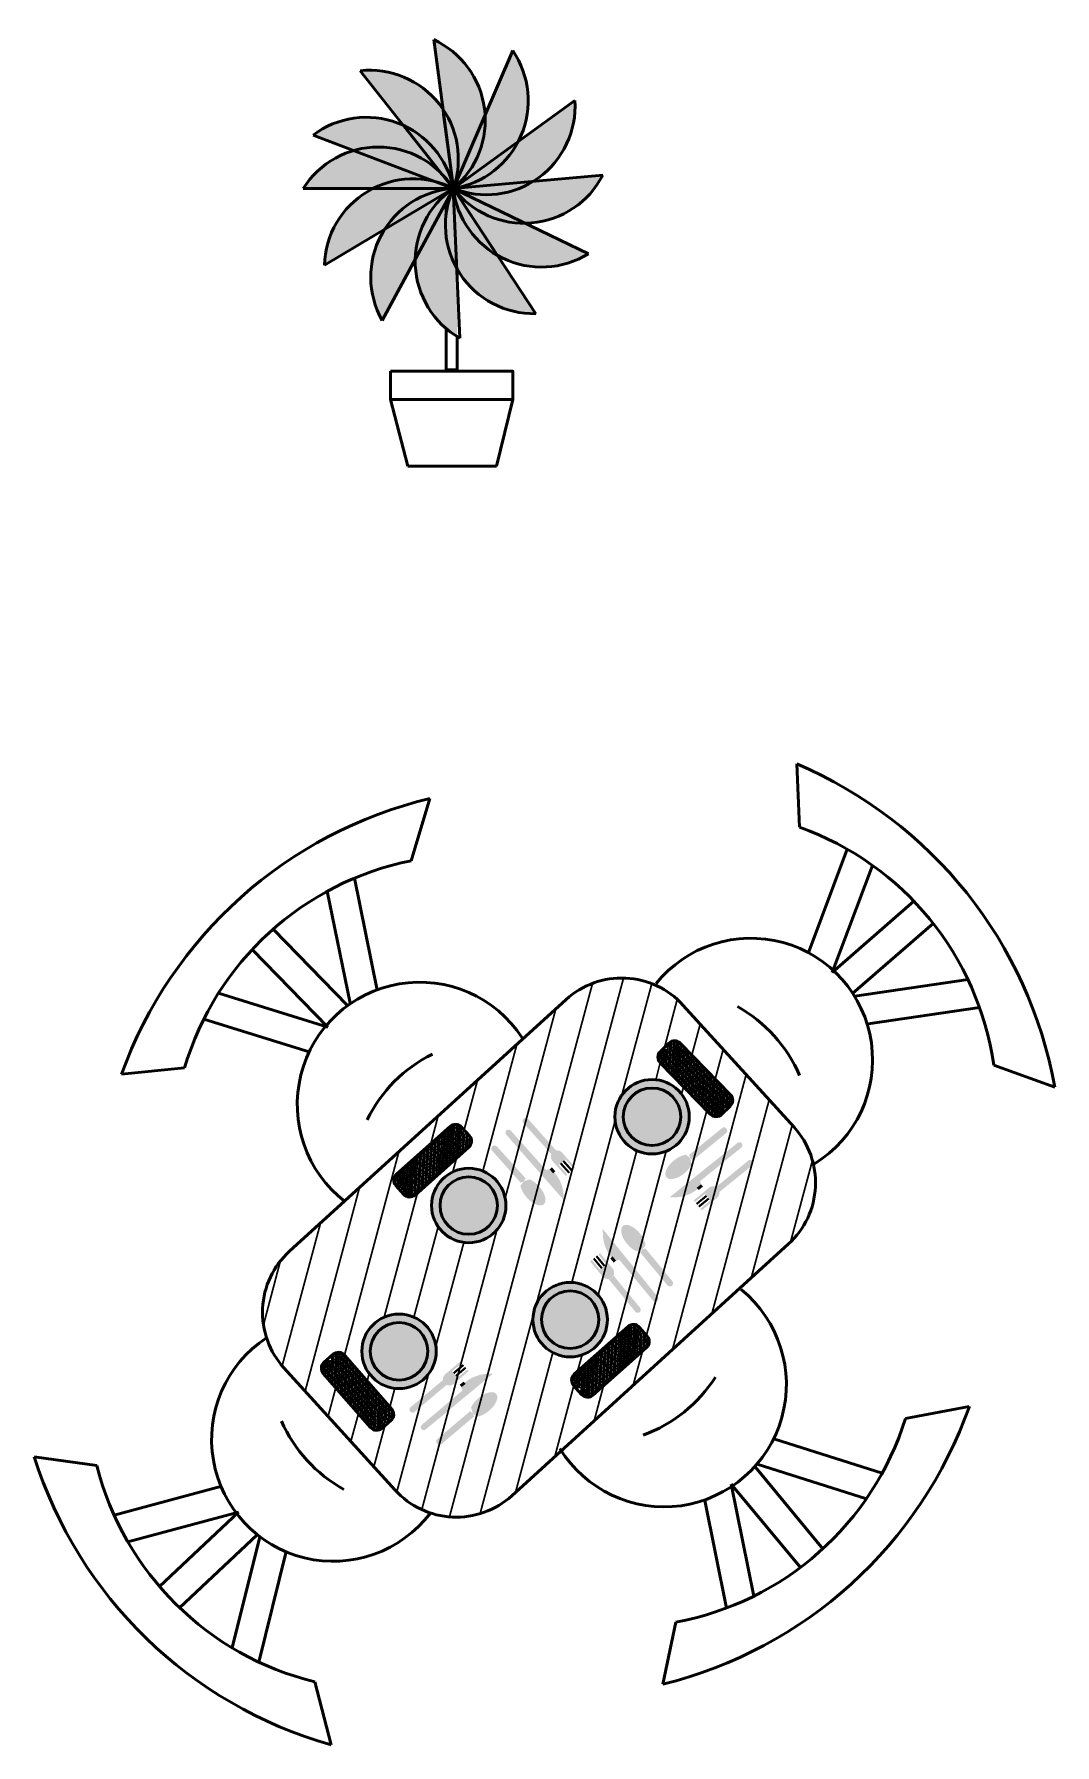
# Model space of a CAD drawing. Header units: feet. Extents: x 9 to 183943, y 42 to 62180.
# Drawn here: x 13111.6 to 13268.3, y 40399.2 to 40661.7 of the extents above; entities that cross this region are included whole.
import ezdxf

# ---------------------------------------------------------------- set-up
doc = ezdxf.new("R2010")
doc.units = ezdxf.units.FT
doc.header["$LTSCALE"] = 2.5
doc.header["$MEASUREMENT"] = 0
doc.layers.add('1', color=7, linetype='Continuous', lineweight=50)
doc.layers.add('3', color=7, linetype='Continuous', lineweight=30)
pattern_1 = [(86.6373503, (22291.74099, 15088.58728), (-0.2677910005, 0.0157345386), []), (176.6373503, (22291.74099, 15088.58728), (-0.5513165395, -0.2363219233), [0.670632144, -0.402379286])]

# ---------------------------------------------------------------- blocks, each defined once
blk = doc.blocks.new('*U109')
at = {"layer": '1'}
for p, q in [((11.51, -3.17), (-11.51, -3.17)), ((0, -3.17), (11.51, -3.17))]:
    blk.add_line(p, q, dxfattribs=at)
blk.add_arc((0, -10.45), 13.62, 32.2961, 147.7039, dxfattribs=at)
blk = doc.blocks.new('*U110')
at = {"layer": '1', "color": 0, "linetype": 'ByBlock', "lineweight": -2, "transparency": 16777216}
for p, rotation in [((2539.16, 6664.69), 308.3587587725951), ((2545.46, 6665.52), 277.5228828953357), ((2551.29, 6663.01), 246.6870070180761), ((2534.18, 6660.75), 339.1946346498547), ((2555.01, 6657.87), 215.8511311408166), ((2532.31, 6650.52), 30.83587587725949), ((2535.57, 6645.07), 61.67175175451903), ((2555.56, 6651.55), 185.0152552635571), ((2541.15, 6642.06), 92.50762763177859), ((2547.5, 6642.34), 123.3435035090381), ((2552.8, 6645.83), 154.1793793862976)]:
    blk.add_blockref('*U109', p, dxfattribs=dict(at, rotation=rotation))
blk.add_blockref('*U109', (2532.31, 6656.87), dxfattribs=at)

msp = doc.modelspace()

# ---------------------------------------------------------------- hatches: boundary and pattern name
at = {"layer": '3', "transparency": 33554559}
h = msp.add_hatch(color=256, dxfattribs=at)
h.dxf.hatch_style = 1
h.set_gradient(color1=(255, 255, 0), color2=(255, 255, 0), tint=1)
h.paths.add_polyline_path([(13154.43, 40646.18), (13160.66, 40643.81, -0.275783), (13174.16, 40640.25), (13168.81, 40647.02), (13168.31, 40647.65, 0.275783)])
h.paths.add_polyline_path([(13173.26, 40639.02, -0.030344), (13174.83, 40638.5), (13174.83, 40638.88), (13175.25, 40638.88), (13174.16, 40640.25, 0.275783), (13160.66, 40643.81)])
h.paths.add_polyline_path([(13175.95, 40638, 0.077366), (13174.83, 40633.96), (13174.83, 40630.8, 0.099421), (13176.49, 40625.7)])
h.paths.add_polyline_path([(13176.45, 40626.5), (13176.49, 40625.7, 0.002467), (13176.55, 40625.58), (13176.55, 40635.25, -0.051828), (13175.95, 40638)])
h.paths.add_polyline_path([(13176.55, 40637.08), (13175.95, 40638, 0.051828), (13176.55, 40635.25)])
h.paths.add_polyline_path([(13175.95, 40638, 0.026044), (13174.83, 40637.13), (13174.83, 40635.92)])
h.paths.add_polyline_path([(13175.95, 40638), (13174.83, 40635.92), (13174.83, 40633.96, -0.077366)], flags=17)
h.paths.add_polyline_path([(13175.95, 40638, 0.020704), (13174.83, 40637.87), (13174.83, 40637.33)], flags=17)
h.paths.add_polyline_path([(13174.83, 40638.42), (13174.83, 40638), (13175.95, 40638)], flags=17)
h.paths.add_polyline_path([(13175.95, 40638), (13175.25, 40638.88), (13174.83, 40638.88), (13174.83, 40638.5, -0.022576)])
h.paths.add_polyline_path([(13175.95, 40638, 0.016635), (13175.74, 40638.88), (13175.34, 40638.88, -0.019649)])
h.paths.add_polyline_path([(13176.23, 40638.88), (13175.83, 40638.88), (13175.95, 40638, 0.016959)])
h.paths.add_polyline_path([(13175.34, 40638.88), (13175.74, 40638.88, 0.221346), (13168.31, 40647.65), (13174.16, 40640.25, -0.033272)])
h.paths.add_polyline_path([(13174.34, 40650.2), (13175.83, 40638.88), (13176.23, 40638.88, 0.221007)], flags=17)
h.paths.add_polyline_path([(13176.33, 40638.88), (13176.55, 40638.88), (13176.55, 40638.53, 0.223231), (13180.82, 40649.3)])
h.paths.add_polyline_path([(13175.95, 40638, 0.014838), (13176.55, 40638.53), (13176.55, 40638.88), (13176.33, 40638.88)])
h.paths.add_polyline_path([(13185.93, 40645.21), (13176.55, 40638.44), (13176.55, 40638.11, 0.226959)], flags=17)
h.paths.add_polyline_path([(13176.55, 40638.53), (13176.55, 40638.44), (13185.28, 40644.74), (13185.93, 40645.21, 0.275783), (13185.06, 40659.14), (13180.82, 40649.3, -0.223231)])
h.paths.add_polyline_path([(13180.51, 40648.57), (13180.82, 40649.3, 0.275783), (13172.94, 40660.82), (13174.34, 40650.2, -0.221007), (13176.23, 40638.88), (13176.33, 40638.88)])
h.paths.add_polyline_path([(13187.42, 40639), (13188.21, 40639.07, 0.275783), (13194.61, 40651.48), (13185.93, 40645.21, -0.226959), (13176.55, 40638.11), (13176.55, 40638.05)])
h.paths.add_polyline_path([(13175.95, 40638, 0.01129), (13176.55, 40638.11), (13176.55, 40638.44)], flags=17)
h.paths.add_polyline_path([(13176.55, 40637.77), (13176.55, 40638.05), (13175.95, 40638, 0.01186)])
h.paths.add_polyline_path([(13175.95, 40638, 0.017535), (13176.55, 40637.26), (13176.55, 40637.71)])
h = msp.add_hatch(color=256, dxfattribs=at)
h.dxf.hatch_style = 1
h.set_gradient(color1=(255, 255, 0), color2=(255, 255, 0), tint=1)
h.paths.add_polyline_path([(13165.19, 40642.09), (13160.66, 40643.81, 0.183583), (13152.93, 40638), (13163.64, 40638, -0.183583), (13173.26, 40639.02)])
h.paths.add_polyline_path([(13174.83, 40635.92), (13170.11, 40627.16, 0.224851), (13174.83, 40616.5)])
h.paths.add_polyline_path([(13161.66, 40656.05), (13168.31, 40647.65, -0.221346), (13175.74, 40638.88), (13175.83, 40638.88), (13174.34, 40650.2, 0.275783)])
h = msp.add_hatch(color=256, dxfattribs=at)
h.dxf.hatch_style = 1
h.set_gradient(color1=(255, 255, 0), color2=(255, 255, 0), tint=1)
h.paths.add_polyline_path([(13165.38, 40631.69, -0.217084), (13174.83, 40637.87), (13174.83, 40638), (13164.44, 40638), (13163.64, 40638, 0.275783), (13156.18, 40626.2)])
h.paths.add_polyline_path([(13163.64, 40638), (13174.83, 40638), (13174.83, 40638.42), (13173.26, 40639.02, 0.183583)])
h.paths.add_polyline_path([(13174.83, 40637.33), (13174.83, 40637.87, 0.217084), (13165.38, 40631.69)], flags=17)
h.paths.add_polyline_path([(13174.83, 40637.13), (13174.83, 40637.33), (13166.07, 40632.1), (13165.38, 40631.69, 0.275783), (13165.03, 40617.73), (13170.11, 40627.16, -0.211501)])
h.paths.add_polyline_path([(13170.11, 40627.16), (13174.83, 40635.92), (13174.83, 40637.13, 0.211501)], flags=17)
h.paths.add_polyline_path([(13176.55, 40624.18), (13176.49, 40625.7, -0.099421), (13174.83, 40630.8), (13174.83, 40616.5, 0.039347), (13176.55, 40615.24)])
h.paths.add_polyline_path([(13188.6, 40618.77), (13182.72, 40627.72, -0.184746), (13176.55, 40635.25), (13176.55, 40625.58, 0.27313)])
h.paths.add_polyline_path([(13196.67, 40627.97), (13187.03, 40632.64, -0.220403), (13176.55, 40637.26), (13176.55, 40637.08), (13182.28, 40628.38), (13182.72, 40627.72, 0.275783)])
h.paths.add_polyline_path([(13176.55, 40637.77), (13176.55, 40637.71), (13186.31, 40632.98), (13187.03, 40632.64, 0.275783), (13198.88, 40640.01), (13188.21, 40639.07, -0.22636)])
h.paths.add_polyline_path([(13176.55, 40638.05), (13176.55, 40637.77, 0.22636), (13188.21, 40639.07)], flags=17)
h.paths.add_polyline_path([(13176.55, 40637.71), (13176.55, 40637.26, 0.220403), (13187.03, 40632.64)])
h.paths.add_polyline_path([(13182.72, 40627.72), (13176.55, 40637.08), (13176.55, 40635.25, 0.184746)], flags=17)
at = {"layer": '3'}
h = msp.add_hatch(dxfattribs=at)
h.set_pattern_fill('ANSI31', scale=35.213089, angle=30)
h.set_pattern_definition([(75, (7548.6206, 26084.43), (-4.2516541, 1.1392273), [])])
h.paths.add_polyline_path([(13149.96, 40457), (13167.03, 40438.25, 0.414214), (13184.93, 40437.4), (13227.39, 40476.02, 0.414214), (13228.24, 40493.93), (13211.18, 40512.69, 0.414214), (13193.27, 40513.53), (13150.81, 40474.91, 0.414214)])
h.paths.add_polyline_path([(13157.5, 40459.1, -0.414214), (13159.23, 40458.98), (13166.5, 40450.67, -0.414214), (13166.38, 40448.94), (13164.99, 40447.73, -0.414214), (13163.26, 40447.85), (13156, 40456.16, -0.414214), (13156.12, 40457.89)], flags=16)
h.paths.add_polyline_path([(13173.32, 40459.55, -1), (13161.91, 40459.55, -1)], flags=16)
h.paths.add_polyline_path([(13172.02, 40459.55, -1), (13163.21, 40459.55, -1)], flags=0)
h.paths.add_polyline_path([(13168.34, 40483.63), (13167.12, 40485.01, -0.414214), (13167.22, 40486.74), (13175.47, 40494.07, -0.414214), (13177.2, 40493.97), (13178.42, 40492.6, -0.414214), (13178.32, 40490.86), (13170.07, 40483.53, -0.414214)], flags=16)
h.paths.add_polyline_path([(13172.61, 40481.92, -1), (13184.02, 40481.92, -1)], flags=16)
h.paths.add_polyline_path([(13173.91, 40481.92, -1), (13182.72, 40481.92, -1)], flags=0)
h.paths.add_polyline_path([(13199.59, 40464.41, -1), (13188.17, 40464.41, -1)], flags=16)
h.paths.add_polyline_path([(13198.28, 40464.41, -1), (13189.47, 40464.41, -1)], flags=0)
h.paths.add_polyline_path([(13194.51, 40456.04), (13202.76, 40463.37, -0.414214), (13204.49, 40463.27), (13205.72, 40461.89, -0.414214), (13205.62, 40460.16), (13197.37, 40452.83, -0.414214), (13195.64, 40452.93), (13194.41, 40454.31, -0.414214)], flags=16)
h.paths.add_polyline_path([(13200.75, 40495.54, -1), (13212.16, 40495.54, -1)], flags=16)
h.paths.add_polyline_path([(13202.05, 40495.54, -1), (13210.86, 40495.54, -1)], flags=0)
h.paths.add_polyline_path([(13207.7, 40503.84, -0.414214), (13207.72, 40505.58), (13209.04, 40506.86, -0.414214), (13210.77, 40506.84), (13218.47, 40498.93, -0.414214), (13218.45, 40497.19), (13217.13, 40495.91, -0.414214), (13215.39, 40495.93)], flags=16)
h = msp.add_hatch(dxfattribs=at)
h.set_pattern_fill('ANSI38', scale=2.146023, angle=41.6374)
h.set_pattern_definition([(86.6373503, (22302.97396, 15082.63627), (-0.2677910005, 0.0157345386), []), (176.6373503, (22302.97396, 15082.63627), (-0.5513165395, -0.2363219233), [0.670632144, -0.402379286])])
h.paths.add_polyline_path([(13210.77, 40506.84, 0.69108), (13208.67, 40505.92, 0.69108), (13207.7, 40503.84), (13215.39, 40495.93, 0.69108), (13217.5, 40496.85, 0.69108), (13218.47, 40498.93)])
at = {"layer": '3', "transparency": 33554541}
h = msp.add_hatch(color=256, dxfattribs=at)
h.dxf.hatch_style = 1
h.set_gradient(color1=(255, 255, 255), tint=1)
h.paths.add_polyline_path([(13212.16, 40495.54, 1), (13200.75, 40495.54, 1)])
h.paths.add_polyline_path([(13210.86, 40495.54, 1), (13202.05, 40495.54, 1)], flags=16)
at = {"layer": '3', "transparency": 33554498}
h = msp.add_hatch(color=256, dxfattribs=at)
h.dxf.hatch_style = 1
h.set_gradient(color1=(255, 255, 255), tint=1)
h.paths.add_polyline_path([(13202.05, 40495.54, 1), (13210.86, 40495.54, 1)])
at = {"layer": '3'}
h = msp.add_hatch(color=256, dxfattribs=at)
h.dxf.hatch_style = 1
h.set_gradient(color1=(255, 255, 255), tint=1)
h.paths.add_polyline_path([(13191.09, 40488.83), (13191.89, 40487.93), (13192.13, 40488.15), (13193.11, 40489.02), (13193.35, 40489.24), (13192.55, 40490.14, 0.888889)])
h.paths.add_polyline_path([(13194.42, 40487.56), (13194.66, 40487.78), (13193.35, 40489.24), (13193.11, 40489.02)])
h.paths.add_polyline_path([(13193.2, 40486.47), (13193.44, 40486.69), (13192.13, 40488.15), (13191.89, 40487.93)])
h.paths.add_polyline_path([(13191, 40489.8, -0.247572), (13191.72, 40490.37), (13187.35, 40495.29, 0.769877), (13186.64, 40494.66)])
h = msp.add_hatch(dxfattribs=at)
h.set_pattern_fill('ANSI38', scale=2.146023, angle=41.6374)
h.set_pattern_definition(pattern_1)
h.paths.add_polyline_path([(13167.22, 40486.74, 0.69108), (13168.04, 40484.6, 0.69108), (13170.07, 40483.53), (13178.32, 40490.86, 0.69108), (13177.5, 40493.01, 0.69108), (13175.47, 40494.07)])
h = msp.add_hatch(color=256, dxfattribs=at)
h.dxf.hatch_style = 1
h.set_gradient(color1=(255, 255, 255), tint=1)
h.paths.add_polyline_path([(13191.41, 40487.05), (13190.89, 40487.62), (13190.22, 40487.33), (13184.74, 40493.45, 0.969356), (13184.08, 40492.78), (13192.93, 40482.73), (13192.88, 40483.52, 0.168644)])
h = msp.add_hatch(color=256, dxfattribs=at)
h.dxf.hatch_style = 1
h.set_gradient(color1=(255, 255, 255), tint=1)
edge = h.paths.add_edge_path()
edge.add_ellipse((13210.6, 40487.85), major_axis=(1.95, 1.59), ratio=0.505076, start_angle=0, end_angle=360)
edge = h.paths.add_edge_path()
edge.add_arc((13217.49, 40493.42), 0.497, 664.0012, 854.39)
edge.add_line((13217.15, 40493.77), (13212.13, 40489.69))
edge.add_ellipse((13210.6, 40487.85), major_axis=(1.95, 1.59), ratio=0.505076, start_angle=334.0927, end_angle=381.1073, ccw=False)
edge.add_line((13212.71, 40488.85), (13217.77, 40493))
h = msp.add_hatch(color=256, dxfattribs=at)
h.dxf.hatch_style = 1
h.set_gradient(color1=(255, 255, 255), tint=1)
edge = h.paths.add_edge_path()
edge.add_ellipse((13188.17, 40484), major_axis=(-1.68, 1.88), ratio=0.505076, start_angle=0, end_angle=360)
edge = h.paths.add_edge_path()
edge.add_arc((13182.29, 40490.63), 0.497, 396.6552, 587.0441)
edge.add_line((13181.96, 40490.27), (13186.26, 40485.44))
edge.add_ellipse((13188.17, 40484), major_axis=(-1.68, 1.88), ratio=0.505076, start_angle=334.0927, end_angle=381.1073, ccw=False)
edge.add_line((13187.08, 40486.06), (13182.69, 40490.93))
h = msp.add_hatch(color=256, dxfattribs=at)
h.dxf.hatch_style = 1
h.set_gradient(color1=(255, 255, 255), tint=1)
h.paths.add_polyline_path([(13213.49, 40484.48), (13214.09, 40484.97), (13213.83, 40485.66), (13220.19, 40490.85, 0.969356), (13219.56, 40491.53), (13209.11, 40483.16), (13209.91, 40483.17, 0.168644)])
at = {"layer": '3', "transparency": 33554541}
h = msp.add_hatch(color=256, dxfattribs=at)
h.dxf.hatch_style = 1
h.set_gradient(color1=(255, 255, 255), tint=1)
h.paths.add_polyline_path([(13184.02, 40481.92, 1), (13172.61, 40481.92, 1)])
h.paths.add_polyline_path([(13182.72, 40481.92, 1), (13173.91, 40481.92, 1)], flags=16)
at = {"layer": '3'}
h = msp.add_hatch(color=256, dxfattribs=at)
h.dxf.hatch_style = 1
h.set_gradient(color1=(255, 255, 255), tint=1)
h.paths.add_polyline_path([(13194.01, 40487.19), (13194.26, 40487.41), (13192.95, 40488.88), (13192.7, 40488.66)])
h.paths.add_polyline_path([(13193.61, 40486.83), (13193.85, 40487.05), (13192.54, 40488.51), (13192.3, 40488.29)])
h = msp.add_hatch(color=256, dxfattribs=at)
h.dxf.hatch_style = 1
h.set_gradient(color1=(255, 255, 255), tint=1)
h.paths.add_polyline_path([(13215.28, 40484.72), (13214.35, 40483.96), (13214.56, 40483.7), (13215.39, 40482.69), (13215.6, 40482.43), (13216.53, 40483.19, 0.888889)])
h.paths.add_polyline_path([(13213.87, 40481.45), (13214.07, 40481.19), (13215.6, 40482.43), (13215.39, 40482.69)])
h.paths.add_polyline_path([(13212.83, 40482.72), (13213.04, 40482.46), (13214.56, 40483.7), (13214.35, 40483.96)])
h.paths.add_polyline_path([(13216.26, 40484.76, -0.247572), (13216.8, 40484.01), (13221.92, 40488.16, 0.769877), (13221.32, 40488.89)])
at = {"layer": '3', "transparency": 33554498}
h = msp.add_hatch(color=256, dxfattribs=at)
h.dxf.hatch_style = 1
h.set_gradient(color1=(255, 255, 255), tint=1)
h.paths.add_polyline_path([(13182.72, 40481.92, 1), (13173.91, 40481.92, 1)])
at = {"layer": '3'}
h = msp.add_hatch(color=256, dxfattribs=at)
h.dxf.hatch_style = 1
h.set_gradient(color1=(255, 255, 255), tint=1)
h.paths.add_polyline_path([(13213.52, 40481.87), (13213.73, 40481.62), (13215.25, 40482.86), (13215.04, 40483.11)])
h.paths.add_polyline_path([(13213.18, 40482.29), (13213.38, 40482.04), (13214.91, 40483.28), (13214.7, 40483.53)])
h = msp.add_hatch(color=256, dxfattribs=at)
h.dxf.hatch_style = 1
h.set_gradient(color1=(255, 255, 255), tint=1)
h.paths.add_polyline_path([(13200.23, 40473.95), (13200.72, 40473.35), (13201.41, 40473.62), (13206.63, 40467.29, 0.969356), (13207.31, 40467.92), (13198.88, 40478.33), (13198.9, 40477.53, 0.168644)])
h = msp.add_hatch(color=256, dxfattribs=at)
h.dxf.hatch_style = 1
h.set_gradient(color1=(255, 255, 255), tint=1)
edge = h.paths.add_edge_path()
edge.add_ellipse((13203.58, 40476.86), major_axis=(1.6, -1.94), ratio=0.505076, start_angle=0, end_angle=360)
edge = h.paths.add_edge_path()
edge.add_arc((13209.19, 40470), 0.497, 574.3152, 764.7041)
edge.add_line((13209.54, 40470.35), (13205.43, 40475.34))
edge.add_ellipse((13203.58, 40476.86), major_axis=(1.6, -1.94), ratio=0.505076, start_angle=334.0927, end_angle=381.1073, ccw=False)
edge.add_line((13204.6, 40474.76), (13208.78, 40469.72))
h = msp.add_hatch(color=256, dxfattribs=at)
h.dxf.hatch_style = 1
h.set_gradient(color1=(255, 255, 255), tint=1)
h.paths.add_polyline_path([(13200.47, 40472.16), (13199.71, 40473.09), (13199.46, 40472.88), (13198.45, 40472.05), (13198.19, 40471.84), (13198.96, 40470.91, 0.888889)])
h.paths.add_polyline_path([(13197.2, 40473.56), (13196.94, 40473.36), (13198.19, 40471.84), (13198.45, 40472.05)])
h.paths.add_polyline_path([(13198.46, 40474.61), (13198.21, 40474.4), (13199.46, 40472.88), (13199.71, 40473.09)])
h.paths.add_polyline_path([(13200.53, 40471.18, -0.247572), (13199.78, 40470.65), (13203.95, 40465.55, 0.769877), (13204.68, 40466.15)])
h = msp.add_hatch(color=256, dxfattribs=at)
h.dxf.hatch_style = 1
h.set_gradient(color1=(255, 255, 255), tint=1)
h.paths.add_polyline_path([(13197.62, 40473.91), (13197.37, 40473.7), (13198.62, 40472.19), (13198.87, 40472.4)])
h.paths.add_polyline_path([(13198.04, 40474.26), (13197.79, 40474.05), (13199.04, 40472.53), (13199.29, 40472.74)])
at = {"layer": '3', "transparency": 33554541}
h = msp.add_hatch(color=256, dxfattribs=at)
h.dxf.hatch_style = 1
h.set_gradient(color1=(255, 255, 255), tint=1)
h.paths.add_polyline_path([(13199.59, 40464.41, 1), (13188.17, 40464.41, 1)])
h.paths.add_polyline_path([(13198.28, 40464.41, 1), (13189.47, 40464.41, 1)], flags=16)
at = {"layer": '3', "transparency": 33554498}
h = msp.add_hatch(color=256, dxfattribs=at)
h.dxf.hatch_style = 1
h.set_gradient(color1=(255, 255, 255), tint=1)
h.paths.add_polyline_path([(13198.28, 40464.41, 1), (13189.47, 40464.41, 1)])
at = {"layer": '3', "transparency": 33554541}
h = msp.add_hatch(color=256, dxfattribs=at)
h.dxf.hatch_style = 1
h.set_gradient(color1=(255, 255, 255), tint=1)
h.paths.add_polyline_path([(13161.91, 40459.55, 1), (13173.32, 40459.55, 1)])
h.paths.add_polyline_path([(13172.02, 40459.55, 1), (13163.21, 40459.55, 1)], flags=16)
at = {"layer": '3', "transparency": 33554498}
h = msp.add_hatch(color=256, dxfattribs=at)
h.dxf.hatch_style = 1
h.set_gradient(color1=(255, 255, 255), tint=1)
h.paths.add_polyline_path([(13163.21, 40459.55, 1), (13172.02, 40459.55, 1)])
at = {"layer": '3'}
h = msp.add_hatch(dxfattribs=at)
h.set_pattern_fill('ANSI38', scale=2.146023, angle=41.6374)
h.set_pattern_definition(pattern_1)
h.paths.add_polyline_path([(13205.62, 40460.16, 0.69108), (13204.8, 40462.3, 0.69108), (13202.76, 40463.37), (13194.51, 40456.04, 0.69108), (13195.33, 40453.89, 0.69108), (13197.37, 40452.83)])
h = msp.add_hatch(dxfattribs=at)
h.set_pattern_fill('ANSI38', scale=2.146023, angle=41.6374)
h.set_pattern_definition([(86.6373503, (22298.88924, 15078.6924), (-0.2677910005, 0.0157345386), []), (176.6373503, (22298.88924, 15078.6924), (-0.5513165395, -0.2363219233), [0.670632144, -0.402379286])])
h.paths.add_polyline_path([(13163.26, 40447.85, 0.69108), (13165.41, 40448.65, 0.69108), (13166.5, 40450.67), (13159.23, 40458.98, 0.69108), (13157.09, 40458.18, 0.69108), (13156, 40456.16)])
h = msp.add_hatch(color=256, dxfattribs=at)
h.dxf.hatch_style = 1
h.set_gradient(color1=(255, 255, 255), tint=1)
h.paths.add_polyline_path([(13175.88, 40454.46), (13176.8, 40455.23), (13176.59, 40455.48), (13175.75, 40456.48), (13175.53, 40456.73), (13174.62, 40455.96, 0.888889)])
h.paths.add_polyline_path([(13177.25, 40457.75), (13177.04, 40458), (13175.53, 40456.73), (13175.75, 40456.48)])
h.paths.add_polyline_path([(13178.3, 40456.5), (13178.09, 40456.75), (13176.59, 40455.48), (13176.8, 40455.23)])
h.paths.add_polyline_path([(13174.91, 40454.39, -0.247572), (13174.36, 40455.14), (13169.31, 40450.91, 0.769877), (13169.92, 40450.18)])
h = msp.add_hatch(color=256, dxfattribs=at)
h.dxf.hatch_style = 1
h.set_gradient(color1=(255, 255, 255), tint=1)
h.paths.add_polyline_path([(13177.67, 40454.72), (13177.08, 40454.23), (13177.35, 40453.54), (13171.08, 40448.24, 0.969356), (13171.72, 40447.57), (13182.03, 40456.12), (13181.24, 40456.1, 0.168644)])
h = msp.add_hatch(color=256, dxfattribs=at)
h.dxf.hatch_style = 1
h.set_gradient(color1=(255, 255, 255), tint=1)
h.paths.add_polyline_path([(13177.6, 40457.33), (13177.39, 40457.58), (13175.89, 40456.32), (13176.1, 40456.06)])
h.paths.add_polyline_path([(13177.95, 40456.92), (13177.74, 40457.17), (13176.24, 40455.9), (13176.45, 40455.65)])
h = msp.add_hatch(color=256, dxfattribs=at)
h.dxf.hatch_style = 1
h.set_gradient(color1=(255, 255, 255), tint=1)
edge = h.paths.add_edge_path()
edge.add_ellipse((13180.62, 40451.4), major_axis=(-1.92, -1.62), ratio=0.505076, start_angle=0, end_angle=360)
edge = h.paths.add_edge_path()
edge.add_arc((13173.82, 40445.72), 0.497, 484.9757, 675.3645)
edge.add_line((13174.18, 40445.37), (13179.12, 40449.54))
edge.add_ellipse((13180.62, 40451.4), major_axis=(-1.92, -1.62), ratio=0.505076, start_angle=334.0927, end_angle=381.1073, ccw=False)
edge.add_line((13178.53, 40450.36), (13173.54, 40446.13))

# ---------------------------------------------------------------- linework, layer by layer
at = {"layer": '1'}
for p, q in [((13168.99, 40595.37), (13166.29, 40605.6)), ((13185.1, 40605.6), (13182.6, 40595.37)), ((13182.6, 40595.37), (13168.99, 40595.37)), ((13228.67, 40549.68), (13229.09, 40539.98)), ((13172.36, 40544.38), (13169.49, 40534.83)), ((13125.03, 40502.07), (13134.7, 40503.03)), ((13268.26, 40500.06), (13258.88, 40503.46)), ((13190.89, 40487.62), (13191.41, 40487.05)), ((13214.09, 40484.97), (13213.49, 40484.48)), ((13200.72, 40473.35), (13200.23, 40473.95)), ((13177.08, 40454.23), (13177.67, 40454.72)), ((13255.14, 40451.1), (13245.35, 40449.25)), ((13111.63, 40443.37), (13121.25, 40442.02)), ((13208.11, 40408.47), (13210.08, 40417.99)), ((13157.19, 40399.18), (13154.71, 40408.83))]:
    msp.add_line(p, q, dxfattribs=at)
for points in [[(13174.83, 40638.5), (13174.83, 40638.42)], [(13174.83, 40638), (13174.83, 40637.87)], [(13174.83, 40637.33), (13174.83, 40637.13)], [(13175.34, 40638.88), (13175.25, 40638.88)], [(13175.83, 40638.88), (13175.74, 40638.88)], [(13176.33, 40638.88), (13176.23, 40638.88)], [(13176.55, 40638.44), (13176.55, 40638.53)], [(13176.55, 40638.05), (13176.55, 40638.11)], [(13176.55, 40637.71), (13176.55, 40637.77)], [(13176.55, 40637.08), (13176.55, 40637.26)], [(13174.83, 40635.92), (13174.83, 40633.96)], [(13176.55, 40624.18), (13176.55, 40625.58)], [(13174.83, 40616.5), (13174.83, 40610.13), (13176.55, 40610.13), (13176.55, 40615.24)], [(13230.4, 40520.59), (13236.41, 40536.6)], [(13160.78, 40532.16), (13164.22, 40515.22)], [(13240.27, 40534.12), (13234.1, 40517.68)], [(13160.11, 40512.95), (13156.61, 40530.15)], [(13234.1, 40517.68), (13246.64, 40528.61)], [(13148.28, 40524.33), (13159.69, 40512.63)], [(13249.59, 40525.22), (13237.27, 40514.49)], [(13156.68, 40509.28), (13145.07, 40521.2)], [(13237.56, 40514.05), (13254.94, 40516.58)], [(13139.92, 40514.53), (13156.68, 40509.28)], [(13256.71, 40512.31), (13239.6, 40509.82)], [(13153.98, 40505.43), (13137.66, 40510.54)], [(13241.78, 40440.86), (13225.29, 40446.07)], [(13232.68, 40429.26), (13222.25, 40441.83)], [(13222.6, 40442.22), (13239.35, 40436.93)], [(13140.42, 40438.84), (13123.9, 40434.4)], [(13218.6, 40439.19), (13229.23, 40426.39)], [(13222.06, 40421.97), (13218.6, 40439.19)], [(13125.99, 40430.32), (13142.96, 40434.88)], [(13142.96, 40434.88), (13130.87, 40423.45)], [(13214.48, 40436.91), (13217.85, 40420.14)], [(13133.95, 40420.19), (13145.83, 40431.41)], [(13146.23, 40431.08), (13142.03, 40414.03)], [(13146.12, 40411.86), (13150.25, 40428.64)]]:
    msp.add_lwpolyline(points, dxfattribs=at)
msp.add_lwpolyline([(13166.29, 40609.94), (13185.1, 40609.94), (13185.1, 40605.6), (13166.29, 40605.6)], close=True, dxfattribs=at)
for points in [[(13150.81, 40474.91), (13193.27, 40513.53, -0.414214), (13211.18, 40512.69), (13228.24, 40493.93, -0.414214), (13227.39, 40476.02), (13184.93, 40437.4, -0.414214), (13167.03, 40438.25), (13149.96, 40457, -0.414214)], [(13217.13, 40495.91), (13218.45, 40497.19, 0.414214), (13218.47, 40498.93), (13210.77, 40506.84, 0.414214), (13209.04, 40506.86), (13207.72, 40505.58, 0.414214), (13207.7, 40503.84), (13215.39, 40495.93, 0.414214)], [(13178.42, 40492.6), (13177.2, 40493.97, 0.414214), (13175.47, 40494.07), (13167.22, 40486.74, 0.414214), (13167.12, 40485.01), (13168.34, 40483.63, 0.414214), (13170.07, 40483.53), (13178.32, 40490.86, 0.414214)], [(13204.49, 40463.27), (13205.72, 40461.89, -0.414214), (13205.62, 40460.16), (13197.37, 40452.83, -0.414214), (13195.64, 40452.93), (13194.41, 40454.31, -0.414214), (13194.51, 40456.04), (13202.76, 40463.37, -0.414214)], [(13166.38, 40448.94), (13164.99, 40447.73, -0.414214), (13163.26, 40447.85), (13156, 40456.16, -0.414214), (13156.12, 40457.89), (13157.5, 40459.1, -0.414214), (13159.23, 40458.98), (13166.5, 40450.67, -0.414214)]]:
    msp.add_lwpolyline(points, format="xyb", close=True, dxfattribs=at)
for centre, radius in [((13206.45, 40495.54), 5.71), ((13206.45, 40495.54), 4.41), ((13178.32, 40481.92), 5.71), ((13178.32, 40481.92), 4.41), ((13193.88, 40464.41), 5.71), ((13193.88, 40464.41), 4.41), ((13167.62, 40459.55), 5.71), ((13167.62, 40459.55), 4.41)]:
    msp.add_circle(centre, radius, dxfattribs=at)
for centre, radius, start, end in [((13202.52, 40488.23), 66.79, 10.2057, 66.9518), ((13187.86, 40479.41), 66.79, 103.4182, 160.1644), ((13213.75, 40497.05), 45.58, 8.0875, 70.3425), ((13178.42, 40490.13), 45.58, 101.3001, 163.555), ((13221.61, 40504.26), 18.68, 301.5682, 141.1698), ((13170.77, 40497.42), 18.77, 33.0912, 232.4212), ((13208.75, 40493.14), 22.13, 23.3071, 60.7548), ((13182.61, 40485.35), 22.13, 116.5197, 153.9674), ((13208.29, 40454.45), 18.77, 211.5532, 50.8832), ((13157.53, 40446.01), 18.68, 123.2793, 322.881), ((13197.52, 40467.49), 22.13, 290.007, 327.4547), ((13192.16, 40473.33), 66.79, 283.81, 340.5562), ((13169.84, 40457.74), 22.13, 203.6943, 241.142), ((13201.83, 40462.82), 45.58, 280.4194, 342.6744), ((13175.33, 40463.46), 66.79, 197.4973, 254.2435), ((13165.46, 40453.13), 45.58, 194.1067, 256.3617)]:
    msp.add_arc(centre, radius, start, end, dxfattribs=at)

# ---------------------------------------------------------------- block references
msp.add_blockref('*U110', (10632.13, 33984.3), dxfattribs=at)

doc.saveas('drawing.dxf')
